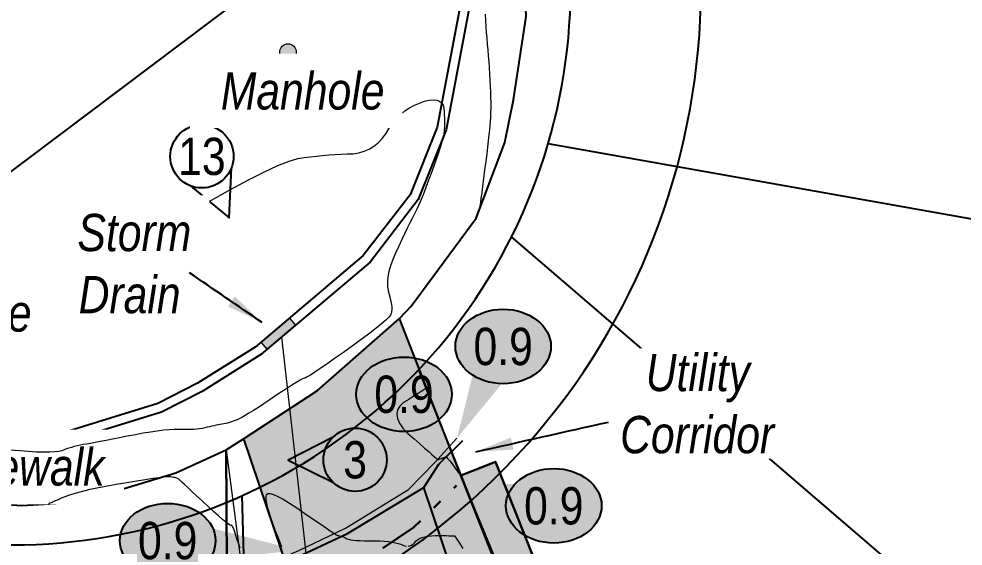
# Model space of a CAD drawing. Extents: x -19176 to -17597, y 5652440 to 5654285.
# Drawn here: x -17854.09 to -17828.74, y 5653184.57 to 5653198.72 of the extents above; entities that cross this region are included whole.
import ezdxf
from ezdxf.enums import TextEntityAlignment as Align

# ---------------------------------------------------------------- set-up
doc = ezdxf.new("R2010")
doc.units = 0
doc.header["$LTSCALE"] = 5
doc.linetypes.add('CENTERLINEX3', pattern=[5, 2.5, -1, 0.5, -1])
for name, color, linetype, lineweight in [('AS-GENERAL', 48, 'Continuous', 18), ('T-ELEVATION', 48, 'Continuous', 18), ('T-TEXT', 48, 'Continuous', 18)]:
    doc.layers.add(name, color=color, linetype=linetype, lineweight=lineweight)
for name, color, linetype in [('AS-POWER-BURIED-ATCO PIPELINES', 241, 'foc-POWER_BURIED'), ('AS-ROADS', 254, 'Continuous'), ('CG-NOTES', 7, 'Continuous'), ('F-RW', 190, 'Continuous'), ('L-TITLEDB', 4, 'Continuous'), ('P-ELEVATION', 7, 'Continuous')]:
    doc.layers.add(name, color=color, linetype=linetype)
for name, color, linetype, lineweight, true_color in [('AS-STORM', 7, 'foc-STORM', 9, 0x29a300), ('AS-STRUCTURE', 7, 'Continuous', 30, 0x595959), ('AS-TELUS-ATCO PIPELINES', 7, 'foc-TEL', 9, 0xff9c38), ('C-TOPO-MINR', 7, 'Continuous', 13, 0xe9d5af), ('EXISTING PIPE IP', 7, 'CENTERLINEX3', 30, 0x3800e0)]:
    doc.layers.add(name, color=color, linetype=linetype, lineweight=lineweight, true_color=true_color)
doc.layers.add('AS-STRUCTURE-H', color=7, linetype='Continuous', true_color=0xa8a8a8)
doc.layers.add('AS-STRUCTURE-T', color=7, linetype='Continuous', true_color=0x454545)
doc.styles.add('1.0', font='ARIALN.TTF', dxfattribs={"height": 1})
doc.styles.add('80', font='ARIALN.TTF', dxfattribs={"height": 10})
doc.styles.add('80L', font='ARIALN.TTF', dxfattribs={"height": 10})
doc.styles.add('foc-LtypeFont', font='ARIALN.TTF', dxfattribs={"height": 7.35})
doc.linetypes.add('foc-POWER_BURIED', pattern='A,10,-1,["P",foc-LtypeFont,S=0.2,R=0,X=-0.425,Y=-0.75],-2', length=13)
doc.linetypes.add('foc-STORM', pattern='A,10,-1,["ST",foc-LtypeFont,S=0.2,R=0,X=-0.5,Y=-0.75],-2.75', length=13.75)
doc.linetypes.add('foc-TEL', pattern='A,2,-1,["T",foc-LtypeFont,S=0.2,R=0,X=-0.425,Y=-0.75],-1.24,8', length=12.24)
doc.linetypes.add('foc-TOPO-flowdirection-NOLINE', pattern='A,0,[">",foc-LtypeFont,S=0.3,R=0,X=0,Y=-0.945],-20,[">",foc-LtypeFont,S=0.3,R=0,X=0,Y=-0.945],0', length=20)
doc.dimstyles.new('Compass 500', dxfattribs={"dimscale": 0.5, "dimtxt": 0.9, "dimasz": 2, "dimexe": 0.2, "dimexo": 0.0625, "dimgap": 0.5, "dimtad": 0, "dimtih": 1, "dimtoh": 1, "dimzin": 0, "dimdsep": 46, "dimtxsty": '1.0', "dimcen": 0.1, "dimse1": 1, "dimse2": 1, "dimclrd": 256, "dimclrt": 256, "dimaunit": 1, "dimadec": 4, "dimazin": 0, "dimtfac": 0.06, "dimtofl": 0, "dimtmove": 0, "dimatfit": 0, "dimfxl": 0.2, "dimtolj": 1, "dimtzin": 0, "dimlwd": -1, "dimarcsym": 0})

# ---------------------------------------------------------------- blocks, each defined once
blk = doc.blocks.new('*U27')
at = {"layer": 'CG-NOTES', "color": 182}
blk.add_lwpolyline([(-6.03, 5.97), (-18, -0.09), (-5.97, -6.03)], dxfattribs=at)
blk.add_circle((0, 0), 8.49, dxfattribs=at)
at = {"color": 182, "style": '80L'}
blk.add_attdef('#', text='', height=10, dxfattribs=at).set_placement((0, 0), align=Align.MIDDLE_CENTER)
blk = doc.blocks.new('*U37')
at = {"layer": 'CG-NOTES', "color": 182}
blk.add_lwpolyline([(-3.06, -7.91), (7.28, -16.46), (7.91, -3.06)], dxfattribs=at)
blk.add_circle((0, 0), 8.49, dxfattribs=at)
at = {"color": 182, "style": '80L'}
blk.add_attdef('#', text='', height=10, dxfattribs=at).set_placement((0, 0), align=Align.MIDDLE_CENTER)
blk = doc.blocks.new('*U76')
at = {"layer": 'P-ELEVATION'}
h = blk.add_hatch(color=111, dxfattribs=at)
h.dxf.hatch_style = 1
edge = h.paths.add_edge_path()
edge.add_ellipse((0, 0), major_axis=(-12.83, 0), ratio=0.779302, start_angle=0, end_angle=360)
at = {"layer": 'P-ELEVATION', "color": 7, "flags": 128}
blk.add_lwpolyline([(0, 0, 12.5, 0, 0), (-12.4, -24.64, 0, 0, 0)], format="xyseb", dxfattribs=at)
at = {"layer": 'P-ELEVATION', "color": 7}
blk.add_ellipse((0, 0), major_axis=(-12.83, 0), ratio=0.779302, dxfattribs=at)
at = {"layer": 'P-ELEVATION', "style": '80'}
blk.add_attdef('ELEVATION', text='', height=10, dxfattribs=at).set_placement((0, 0), align=Align.MIDDLE_CENTER)
blk = doc.blocks.new('*U77')
at = {"layer": 'P-ELEVATION'}
h = blk.add_hatch(color=111, dxfattribs=at)
h.dxf.hatch_style = 1
edge = h.paths.add_edge_path()
edge.add_ellipse((0, 0), major_axis=(-12.83, 0), ratio=0.779302, start_angle=0, end_angle=360)
at = {"layer": 'P-ELEVATION', "color": 7, "flags": 128}
blk.add_lwpolyline([(0, 0, 12.5, 0, 0), (1.21, -25.56, 0, 0, 0)], format="xyseb", dxfattribs=at)
at = {"layer": 'P-ELEVATION', "color": 7}
blk.add_ellipse((0, 0), major_axis=(-12.83, 0), ratio=0.779302, dxfattribs=at)
at = {"layer": 'P-ELEVATION', "style": '80'}
blk.add_attdef('ELEVATION', text='', height=10, dxfattribs=at).set_placement((0, 0), align=Align.MIDDLE_CENTER)
blk = doc.blocks.new('*U78')
at = {"layer": 'P-ELEVATION'}
h = blk.add_hatch(color=111, dxfattribs=at)
h.dxf.hatch_style = 1
edge = h.paths.add_edge_path()
edge.add_ellipse((0, 0), major_axis=(-12.83, 0), ratio=0.779302, start_angle=0, end_angle=360)
at = {"layer": 'P-ELEVATION', "color": 7, "flags": 128}
blk.add_lwpolyline([(0, 0, 12.5, 0, 0), (35.21, -2.63, 0, 0, 0)], format="xyseb", dxfattribs=at)
at = {"layer": 'P-ELEVATION', "color": 7}
blk.add_ellipse((0, 0), major_axis=(-12.83, 0), ratio=0.779302, dxfattribs=at)
at = {"layer": 'P-ELEVATION', "style": '80'}
blk.add_attdef('ELEVATION', text='', height=10, dxfattribs=at).set_placement((0, 0), align=Align.MIDDLE_CENTER)
blk = doc.blocks.new('*U75')
at = {"layer": 'P-ELEVATION'}
h = blk.add_hatch(color=111, dxfattribs=at)
h.dxf.hatch_style = 1
edge = h.paths.add_edge_path()
edge.add_ellipse((0, 0), major_axis=(-12.83, 0), ratio=0.779302, start_angle=0, end_angle=360)
at = {"layer": 'P-ELEVATION', "color": 7, "flags": 128}
blk.add_lwpolyline([(0, 0, 12.5, 0, 0), (-26.09, 5.49, 0, 0, 0)], format="xyseb", dxfattribs=at)
at = {"layer": 'P-ELEVATION', "color": 7}
blk.add_ellipse((0, 0), major_axis=(-12.83, 0), ratio=0.779302, dxfattribs=at)
at = {"layer": 'P-ELEVATION', "style": '80'}
blk.add_attdef('ELEVATION', text='', height=10, dxfattribs=at).set_placement((0, 0), align=Align.MIDDLE_CENTER)

msp = doc.modelspace()

# ---------------------------------------------------------------- hatches: boundary and pattern name
at = {"layer": 'AS-GENERAL'}
h = msp.add_hatch(color=256, dxfattribs=at)
h.dxf.hatch_style = 1
edge = h.paths.add_edge_path()
edge.add_arc((-17846.861, 5653197.83), 0.22, 0, 360)
h = msp.add_hatch(color=256, dxfattribs=at)
h.dxf.hatch_style = 1
h.paths.add_polyline_path([(-17846.819, 5653190.689), (-17846.657, 5653190.498), (-17847.421, 5653189.852), (-17847.582, 5653190.042)])
at = {"layer": 'AS-ROADS'}
h = msp.add_hatch(color=256, dxfattribs=at)
h.dxf.hatch_style = 1
h.paths.add_polyline_path([(-17840.001, 5653181.093), (-17842.223, 5653186.461), (-17843.867, 5653190.672), (-17846.072, 5653188.743), (-17848.06, 5653187.446), (-17846.232, 5653182.05), (-17844.662, 5653175.77), (-17842.4, 5653169.028), (-17840.078, 5653161.789), (-17839.028, 5653157.772), (-17837.646, 5653155.027), (-17834.845, 5653152.543), (-17831.983, 5653151.268), (-17828.673, 5653150.66), (-17821.175, 5653150.398), (-17813.473, 5653150.538), (-17810.145, 5653150.42), (-17811.091, 5653159.359), (-17821.638, 5653158.939), (-17829.943, 5653158.678), (-17830.923, 5653158.858), (-17831.391, 5653159.511), (-17833.314, 5653164.083), (-17834.986, 5653168.263), (-17836.41, 5653171.965)])
at = {"layer": 'AS-STRUCTURE-H'}
h = msp.add_hatch(color=256, dxfattribs=at)
h.dxf.hatch_style = 1
h.paths.add_polyline_path([(-17834.056, 5653168.633), (-17841.293, 5653186.831), (-17842.223, 5653186.461), (-17834.986, 5653168.263)])

# ---------------------------------------------------------------- linework, layer by layer
at = {"layer": 'AS-GENERAL', "linetype": 'ByBlock', "flags": 128}
msp.add_lwpolyline([(-17846.819, 5653190.689), (-17846.657, 5653190.498), (-17847.421, 5653189.852), (-17847.582, 5653190.042), (-17846.819, 5653190.689)], dxfattribs=at)
at = {"layer": 'AS-GENERAL'}
msp.add_circle((-17846.861, 5653197.83), 0.22, dxfattribs=at)
at = {"layer": 'AS-POWER-BURIED-ATCO PIPELINES', "ltscale": 0.1, "flags": 128}
for points in [[(-17850.939, 5653183.006), (-17849.399, 5653183.244), (-17848.217, 5653183.573), (-17846.522, 5653184.311), (-17845.261, 5653184.902), (-17843.217, 5653186.139), (-17842.811, 5653186.762), (-17842.167, 5653187.398)], [(-17842.356, 5653149.3), (-17842.04, 5653153.339), (-17841.73, 5653156.326), (-17841.623, 5653157.269), (-17841.679, 5653160.129), (-17841.923, 5653164.799), (-17842.478, 5653171.47), (-17843.212, 5653177.021), (-17843.006, 5653180.646), (-17842.461, 5653183.908), (-17843.217, 5653186.139)]]:
    msp.add_lwpolyline(points, dxfattribs=at)
at = {"layer": 'AS-ROADS', "flags": 128}
for points in [[(-17862.634, 5653188.504), (-17858.851, 5653186.468), (-17855.881, 5653185.791), (-17854.017, 5653185.659), (-17852.468, 5653185.746), (-17849.87, 5653186.532), (-17848.525, 5653187.15), (-17848.06, 5653187.446), (-17846.072, 5653188.743), (-17843.867, 5653190.672), (-17843.553, 5653191.006), (-17841.811, 5653193.367), (-17841.04, 5653195.396), (-17840.811, 5653196.548), (-17840.469, 5653198.778), (-17840.595, 5653202.042), (-17840.872, 5653203.233)], [(-17842.587, 5653203.084), (-17842.006, 5653198.963), (-17842.614, 5653195.737), (-17843.366, 5653193.867), (-17844.658, 5653192.191), (-17847.593, 5653189.706), (-17849.166, 5653188.721), (-17850.257, 5653188.161), (-17852.69, 5653187.414), (-17855.632, 5653187.404), (-17858.401, 5653188.082), (-17861.932, 5653190.07)], [(-17842.835, 5653203.049), (-17842.26, 5653198.969), (-17842.856, 5653195.807), (-17843.585, 5653193.992), (-17844.84, 5653192.364), (-17847.741, 5653189.908), (-17849.29, 5653188.938), (-17850.352, 5653188.393), (-17852.728, 5653187.664), (-17855.603, 5653187.654), (-17858.309, 5653188.316), (-17861.81, 5653190.288)], [(-17848.06, 5653187.446), (-17846.232, 5653182.05), (-17844.662, 5653175.77), (-17842.4, 5653169.028), (-17840.078, 5653161.789), (-17839.028, 5653157.772), (-17837.646, 5653155.027), (-17834.845, 5653152.543), (-17831.983, 5653151.268), (-17828.673, 5653150.66), (-17821.175, 5653150.398), (-17813.473, 5653150.538), (-17810.145, 5653150.42), (-17811.091, 5653159.359), (-17821.638, 5653158.939), (-17829.943, 5653158.678), (-17830.923, 5653158.858), (-17831.391, 5653159.511), (-17833.314, 5653164.083), (-17834.986, 5653168.263), (-17836.41, 5653171.965), (-17840.001, 5653181.093), (-17842.223, 5653186.461), (-17843.867, 5653190.672)]]:
    msp.add_lwpolyline(points, dxfattribs=at)
at = {"layer": 'AS-STORM', "ltscale": 0.1, "flags": 128}
msp.add_lwpolyline([(-17847.039, 5653190.174), (-17842.334, 5653148.478), (-17801.054, 5653161.664), (-17801.618, 5653168.568)], dxfattribs=at)
at = {"layer": 'AS-STORM', "linetype": 'foc-TOPO-flowdirection-NOLINE', "ltscale": 0.1, "flags": 128}
msp.add_lwpolyline([(-17847.039, 5653190.174), (-17842.334, 5653148.478), (-17801.054, 5653161.664), (-17801.618, 5653168.568)], dxfattribs=at)
at = {"layer": 'AS-STRUCTURE', "flags": 128}
msp.add_lwpolyline([(-17848.525, 5653187.15), (-17848.492, 5653182.497), (-17849.943, 5653177.217), (-17849.309, 5653176.946), (-17849.078, 5653176.007), (-17849.393, 5653174.64), (-17850.104, 5653171.873), (-17848.893, 5653171.376), (-17849.054, 5653170.633), (-17853.547, 5653153.642)], dxfattribs=at)
msp.add_lwpolyline([(-17834.056, 5653168.633), (-17841.293, 5653186.831), (-17842.223, 5653186.461), (-17834.986, 5653168.263)], close=True, dxfattribs=at)
at = {"layer": 'AS-TELUS-ATCO PIPELINES', "ltscale": 0.1, "flags": 128}
msp.add_lwpolyline([(-17850.958, 5653183.119), (-17849.433, 5653183.376), (-17848.336, 5653183.686), (-17846.569, 5653184.451), (-17845.321, 5653185.05), (-17843.627, 5653186.086), (-17842.907, 5653186.818), (-17842.325, 5653187.461)], dxfattribs=at)
at = {"layer": 'C-TOPO-MINR', "flags": 128}
for points in [[(-17841.563, 5653198.84), (-17841.558, 5653198.674), (-17841.549, 5653198.512), (-17841.538, 5653198.354), (-17841.523, 5653198.198), (-17841.51, 5653198.042), (-17841.497, 5653197.884), (-17841.484, 5653197.725), (-17841.472, 5653197.565), (-17841.461, 5653197.403), (-17841.451, 5653197.241), (-17841.442, 5653197.077), (-17841.433, 5653196.912), (-17841.426, 5653196.754), (-17841.421, 5653196.605), (-17841.419, 5653196.462), (-17841.419, 5653196.327), (-17841.422, 5653196.2), (-17841.426, 5653196.08), (-17841.433, 5653195.967), (-17841.442, 5653195.862), (-17841.453, 5653195.741), (-17841.468, 5653195.603), (-17841.485, 5653195.449), (-17841.505, 5653195.279), (-17841.527, 5653195.092), (-17841.553, 5653194.889), (-17841.581, 5653194.67), (-17841.611, 5653194.434), (-17841.638, 5653194.228), (-17841.661, 5653194.051), (-17841.68, 5653193.904), (-17841.696, 5653193.786), (-17841.707, 5653193.697), (-17841.715, 5653193.639), (-17841.719, 5653193.609), (-17841.719, 5653193.609)], [(-17854.179, 5653189.902), (-17854.019, 5653189.982), (-17853.872, 5653190.065), (-17853.738, 5653190.15), (-17853.616, 5653190.237), (-17853.508, 5653190.328), (-17853.413, 5653190.42), (-17853.33, 5653190.516), (-17853.257, 5653190.605), (-17853.192, 5653190.688), (-17853.137, 5653190.766), (-17853.09, 5653190.837), (-17853.052, 5653190.903), (-17853.023, 5653190.962), (-17853.003, 5653191.016), (-17852.992, 5653191.064), (-17852.978, 5653191.111), (-17852.962, 5653191.159), (-17852.945, 5653191.207), (-17852.925, 5653191.254), (-17852.902, 5653191.302), (-17852.878, 5653191.349), (-17852.851, 5653191.397), (-17852.823, 5653191.444), (-17852.711, 5653191.537), (-17852.516, 5653191.675), (-17852.239, 5653191.859), (-17851.879, 5653192.087), (-17851.436, 5653192.361), (-17850.909, 5653192.68), (-17850.301, 5653193.045), (-17849.609, 5653193.455), (-17848.982, 5653193.816), (-17848.421, 5653194.129), (-17847.926, 5653194.394), (-17847.496, 5653194.611), (-17847.131, 5653194.779), (-17846.832, 5653194.899), (-17846.599, 5653194.971), (-17846.431, 5653194.995), (-17846.263, 5653195.016), (-17846.097, 5653195.035), (-17845.931, 5653195.051), (-17845.765, 5653195.065), (-17845.601, 5653195.077), (-17845.437, 5653195.087), (-17845.274, 5653195.094), (-17845.112, 5653195.099), (-17844.959, 5653195.122), (-17844.815, 5653195.163), (-17844.68, 5653195.221), (-17844.555, 5653195.298), (-17844.438, 5653195.392), (-17844.331, 5653195.504), (-17844.232, 5653195.634), (-17844.143, 5653195.783), (-17844.048, 5653195.918), (-17843.945, 5653196.04), (-17843.836, 5653196.15), (-17843.721, 5653196.246), (-17843.598, 5653196.33), (-17843.469, 5653196.401), (-17843.334, 5653196.459), (-17843.192, 5653196.505), (-17843.067, 5653196.532), (-17842.959, 5653196.541), (-17842.868, 5653196.533), (-17842.794, 5653196.507), (-17842.738, 5653196.463), (-17842.698, 5653196.401), (-17842.676, 5653196.321), (-17842.67, 5653196.223), (-17842.666, 5653196.136), (-17842.662, 5653196.059), (-17842.659, 5653195.992), (-17842.657, 5653195.936), (-17842.656, 5653195.89), (-17842.656, 5653195.855), (-17842.656, 5653195.83), (-17842.657, 5653195.815), (-17842.659, 5653195.797), (-17842.661, 5653195.777), (-17842.664, 5653195.753), (-17842.667, 5653195.726), (-17842.671, 5653195.696), (-17842.675, 5653195.663), (-17842.68, 5653195.627), (-17842.685, 5653195.588), (-17842.698, 5653195.529), (-17842.719, 5653195.45), (-17842.749, 5653195.352), (-17842.787, 5653195.235), (-17842.832, 5653195.097), (-17842.886, 5653194.94), (-17842.949, 5653194.763), (-17843.019, 5653194.567), (-17843.085, 5653194.385), (-17843.148, 5653194.219), (-17843.206, 5653194.068), (-17843.261, 5653193.932), (-17843.312, 5653193.811), (-17843.358, 5653193.705), (-17843.401, 5653193.614), (-17843.44, 5653193.538), (-17843.486, 5653193.449), (-17843.537, 5653193.345), (-17843.595, 5653193.228), (-17843.659, 5653193.097), (-17843.729, 5653192.952), (-17843.805, 5653192.793), (-17843.887, 5653192.62), (-17843.976, 5653192.434), (-17844.05, 5653192.258), (-17844.108, 5653192.092), (-17844.151, 5653191.936), (-17844.18, 5653191.792), (-17844.193, 5653191.657), (-17844.191, 5653191.533), (-17844.174, 5653191.419), (-17844.141, 5653191.316), (-17844.115, 5653191.22), (-17844.096, 5653191.133), (-17844.082, 5653191.053), (-17844.075, 5653190.98), (-17844.073, 5653190.916), (-17844.078, 5653190.859), (-17844.09, 5653190.81), (-17844.107, 5653190.769), (-17844.156, 5653190.709), (-17844.236, 5653190.631), (-17844.347, 5653190.533), (-17844.49, 5653190.417), (-17844.664, 5653190.283), (-17844.869, 5653190.129), (-17845.106, 5653189.957), (-17845.373, 5653189.766), (-17845.611, 5653189.598), (-17845.818, 5653189.454), (-17845.995, 5653189.332), (-17846.142, 5653189.234), (-17846.259, 5653189.159), (-17846.345, 5653189.107), (-17846.401, 5653189.079), (-17846.427, 5653189.074), (-17846.473, 5653189.053), (-17846.538, 5653189.019), (-17846.622, 5653188.969), (-17846.727, 5653188.905), (-17846.851, 5653188.826), (-17846.994, 5653188.732), (-17847.157, 5653188.623)], [(-17843.139, 5653188.807), (-17843.139, 5653188.807), (-17843.156, 5653188.797), (-17843.19, 5653188.775), (-17843.242, 5653188.743), (-17843.311, 5653188.699), (-17843.397, 5653188.645), (-17843.5, 5653188.581), (-17843.621, 5653188.505), (-17843.759, 5653188.419), (-17843.858, 5653188.325), (-17843.918, 5653188.222), (-17843.94, 5653188.112), (-17843.924, 5653187.994), (-17843.869, 5653187.868), (-17843.775, 5653187.734), (-17843.643, 5653187.592), (-17843.472, 5653187.442), (-17843.322, 5653187.311), (-17843.193, 5653187.197), (-17843.084, 5653187.102), (-17842.997, 5653187.026), (-17842.93, 5653186.967), (-17842.885, 5653186.927), (-17842.86, 5653186.905), (-17842.856, 5653186.902), (-17842.852, 5653186.899), (-17842.849, 5653186.896), (-17842.845, 5653186.895), (-17842.842, 5653186.893), (-17842.84, 5653186.892), (-17842.837, 5653186.892), (-17842.835, 5653186.892), (-17842.833, 5653186.892), (-17842.829, 5653186.894), (-17842.824, 5653186.895), (-17842.816, 5653186.898), (-17842.806, 5653186.901), (-17842.795, 5653186.904), (-17842.782, 5653186.908), (-17842.766, 5653186.913), (-17842.749, 5653186.918), (-17842.733, 5653186.924), (-17842.717, 5653186.929), (-17842.702, 5653186.934), (-17842.687, 5653186.939), (-17842.674, 5653186.944), (-17842.661, 5653186.949), (-17842.648, 5653186.953), (-17842.637, 5653186.958), (-17842.621, 5653186.954), (-17842.601, 5653186.942), (-17842.577, 5653186.921), (-17842.548, 5653186.891), (-17842.515, 5653186.854), (-17842.479, 5653186.807), (-17842.437, 5653186.752), (-17842.392, 5653186.689), (-17842.352, 5653186.633), (-17842.318, 5653186.585), (-17842.289, 5653186.545), (-17842.266, 5653186.512), (-17842.249, 5653186.488), (-17842.237, 5653186.471), (-17842.23, 5653186.461), (-17842.229, 5653186.46), (-17842.228, 5653186.458), (-17842.227, 5653186.456), (-17842.225, 5653186.455), (-17842.224, 5653186.453), (-17842.223, 5653186.451), (-17842.221, 5653186.449), (-17842.22, 5653186.447), (-17842.218, 5653186.445), (-17842.217, 5653186.443), (-17842.216, 5653186.441), (-17842.215, 5653186.44), (-17842.214, 5653186.439), (-17842.213, 5653186.438), (-17842.213, 5653186.438), (-17842.213, 5653186.437), (-17842.213, 5653186.437)], [(-17847.027, 5653184.541), (-17847.101, 5653184.735), (-17847.186, 5653184.952), (-17847.259, 5653185.149), (-17847.32, 5653185.325), (-17847.369, 5653185.48), (-17847.407, 5653185.615), (-17847.433, 5653185.729), (-17847.447, 5653185.823), (-17847.449, 5653185.896), (-17847.439, 5653185.948), (-17847.403, 5653185.975), (-17847.34, 5653185.976), (-17847.251, 5653185.951), (-17847.135, 5653185.901), (-17846.992, 5653185.824), (-17846.823, 5653185.722), (-17846.627, 5653185.595), (-17846.405, 5653185.441), (-17846.208, 5653185.305), (-17846.036, 5653185.188), (-17845.889, 5653185.089), (-17845.768, 5653185.007), (-17845.673, 5653184.944), (-17845.602, 5653184.899), (-17845.557, 5653184.872), (-17845.538, 5653184.862), (-17845.519, 5653184.855), (-17845.503, 5653184.848), (-17845.487, 5653184.842), (-17845.473, 5653184.838), (-17845.461, 5653184.835), (-17845.45, 5653184.833), (-17845.44, 5653184.833), (-17845.432, 5653184.833), (-17845.421, 5653184.832), (-17845.408, 5653184.828), (-17845.392, 5653184.823), (-17845.374, 5653184.815), (-17845.354, 5653184.806), (-17845.331, 5653184.794), (-17845.306, 5653184.78), (-17845.278, 5653184.764), (-17845.236, 5653184.75), (-17845.179, 5653184.738), (-17845.107, 5653184.728), (-17845.021, 5653184.721), (-17844.921, 5653184.715), (-17844.805, 5653184.711), (-17844.675, 5653184.709), (-17844.531, 5653184.709), (-17844.398, 5653184.705), (-17844.276, 5653184.699), (-17844.165, 5653184.689), (-17844.066, 5653184.676), (-17843.978, 5653184.659), (-17843.901, 5653184.639), (-17843.836, 5653184.616), (-17843.782, 5653184.59), (-17843.73, 5653184.572), (-17843.68, 5653184.564)], [(-17843.633, 5653184.564), (-17843.587, 5653184.573), (-17843.544, 5653184.591), (-17843.503, 5653184.617), (-17843.464, 5653184.653), (-17843.428, 5653184.697), (-17843.382, 5653184.736), (-17843.326, 5653184.769), (-17843.262, 5653184.797), (-17843.188, 5653184.819), (-17843.104, 5653184.835), (-17843.012, 5653184.845), (-17842.91, 5653184.85), (-17842.798, 5653184.85), (-17842.701, 5653184.849), (-17842.616, 5653184.848), (-17842.545, 5653184.847), (-17842.487, 5653184.845), (-17842.443, 5653184.844), (-17842.412, 5653184.842), (-17842.394, 5653184.841), (-17842.39, 5653184.839), (-17842.35, 5653184.783), (-17842.276, 5653184.672), (-17842.167, 5653184.507)]]:
    msp.add_lwpolyline(points, dxfattribs=at)
at = {"layer": 'F-RW'}
msp.add_line((-17863.431, 5653187.748), (-17840.339, 5653205.128), dxfattribs=at)
msp.add_arc((-17854.247, 5653199.576), 18.475, 228.169, 30.3379, dxfattribs=at)
at = {"layer": 'L-TITLEDB', "flags": 128}
for points in [[(-17800.957, 5653188.448), (-17839.876, 5653195.363)], [(-17806.866, 5653163.664), (-17840.859, 5653192.865)], [(-17799.831, 5653172.099), (-17809.682, 5653160.287), (-17831.185, 5653158.903), (-17843.346, 5653189.308)], [(-17846.784, 5653139.351), (-17848.09, 5653185.925)]]:
    msp.add_lwpolyline(points, dxfattribs=at)
at = {"layer": 'L-TITLEDB'}
msp.add_arc((-17854.247, 5653199.576), 14.975, 228.169, 30.3379, dxfattribs=at)
at = {"layer": 'T-ELEVATION', "ltscale": 0.1, "flags": 128}
msp.add_lwpolyline([(-17848.525, 5653187.15), (-17847.832, 5653181.892), (-17847.054, 5653177.307), (-17845.737, 5653171.58), (-17845.87, 5653168.766), (-17847.493, 5653167.034), (-17850.279, 5653165.105)], dxfattribs=at)

# ---------------------------------------------------------------- block references
at = {"xscale": 0.1000155304115623, "yscale": 0.1000155304115623, "zscale": 0.1000155304115623}
for name, p in [('*U76', (-17841.084, 5653189.926)), ('*U77', (-17843.747, 5653188.642)), ('*U75', (-17839.725, 5653185.649))]:
    msp.add_blockref(name, p, dxfattribs=at).add_auto_attribs({'ELEVATION': '0.9'})
at = {"layer": 'CG-NOTES', "xscale": 0.1, "yscale": 0.1, "zscale": 0.1}
for name, p, values in [('*U37', (-17849.173, 5653195.028), {'#': '13'}), ('*U27', (-17845.059, 5653186.885), {'#': '3'})]:
    msp.add_blockref(name, p, dxfattribs=at).add_auto_attribs(values)

# ---------------------------------------------------------------- leaders
at = {"layer": 'T-TEXT', "path_type": 1}
msp.add_leader([(-17841.817, 5653187.099), (-17838.255, 5653187.897)], dimstyle='Compass 500', override={"dimgap": 0.5, "dimtad": 0}, dxfattribs=at)

# ---------------------------------------------------------------- next in the draw order: texts
at = {"layer": 'AS-STRUCTURE-T', "insert": (-17856.417, 5653187.192), "char_height": 1, "attachment_point": 1, "style": '80L', "bg_fill": 2}
msp.add_mtext_dynamic_manual_height_columns('\\pi0.045587;{\\fArial Narrow|b0|i1|c0|p34;Sidewalk}', width=4.65461, gutter_width=50, heights=[0], dxfattribs=at)
at = {"layer": 'T-TEXT', "char_height": 1, "attachment_point": 1, "style": '80L', "bg_fill": 2}
for insert in [(-17848.988, 5653197.285), (-17858.464, 5653191.324)]:
    msp.add_mtext_dynamic_manual_height_columns('\\pi0.005;{\\fArial Narrow|b0|i1|c0|p34; Manhole}', width=4.69417, gutter_width=50, heights=[0], dxfattribs=dict(at, insert=insert))
at = {"layer": 'T-TEXT', "insert": (-17837.81, 5653189.727), "char_height": 1, "attachment_point": 1, "style": '80L', "bg_fill": 3, "box_fill_scale": 1.15, "bg_fill_color": 256, "bg_fill_true_color": 256, "bg_fill_transparency": 0}
msp.add_mtext_dynamic_manual_height_columns('\\pi0.55309;{\\fArial Narrow|b0|i1|c0|p34;Utility\\P\\pi-0.13381;Corridor}', width=3.86471, gutter_width=50, heights=[0], dxfattribs=at)

# ---------------------------------------------------------------- next in the draw order: linework, layer by layer
at = {"layer": 'C-TOPO-MINR', "flags": 128}
for points in [[(-17847.157, 5653188.623), (-17847.34, 5653188.5), (-17847.506, 5653188.389), (-17847.657, 5653188.291), (-17847.791, 5653188.205), (-17847.91, 5653188.131), (-17848.012, 5653188.07), (-17848.099, 5653188.021), (-17848.169, 5653187.984), (-17848.223, 5653187.96), (-17848.277, 5653187.937), (-17848.33, 5653187.917), (-17848.382, 5653187.899), (-17848.434, 5653187.883), (-17848.485, 5653187.869), (-17848.536, 5653187.857), (-17848.586, 5653187.847), (-17848.635, 5653187.839), (-17848.686, 5653187.83), (-17848.739, 5653187.821), (-17848.793, 5653187.81), (-17848.849, 5653187.798), (-17848.907, 5653187.785), (-17848.966, 5653187.771), (-17849.028, 5653187.756), (-17849.09, 5653187.74), (-17849.159, 5653187.727), (-17849.233, 5653187.716), (-17849.313, 5653187.707), (-17849.398, 5653187.701), (-17849.489, 5653187.697), (-17849.586, 5653187.696), (-17849.688, 5653187.697), (-17849.797, 5653187.7), (-17849.919, 5653187.698), (-17850.056, 5653187.689), (-17850.207, 5653187.675), (-17850.373, 5653187.655), (-17850.553, 5653187.629), (-17850.747, 5653187.596), (-17850.956, 5653187.558), (-17851.179, 5653187.514), (-17851.385, 5653187.474), (-17851.574, 5653187.437), (-17851.747, 5653187.404), (-17851.903, 5653187.374), (-17852.042, 5653187.348), (-17852.164, 5653187.325), (-17852.27, 5653187.307), (-17852.359, 5653187.291), (-17852.444, 5653187.275), (-17852.525, 5653187.257), (-17852.602, 5653187.238), (-17852.675, 5653187.218), (-17852.744, 5653187.197), (-17852.81, 5653187.174), (-17852.871, 5653187.15), (-17852.929, 5653187.125), (-17853.013, 5653187.106), (-17853.123, 5653187.093), (-17853.259, 5653187.087), (-17853.421, 5653187.086), (-17853.61, 5653187.092), (-17853.824, 5653187.104), (-17854.065, 5653187.122), (-17854.332, 5653187.146)], [(-17848.145, 5653184.514), (-17848.193, 5653184.647), (-17848.231, 5653184.759), (-17848.261, 5653184.849), (-17848.282, 5653184.918), (-17848.3, 5653184.977), (-17848.317, 5653185.026), (-17848.333, 5653185.065), (-17848.347, 5653185.095), (-17848.359, 5653185.114), (-17848.37, 5653185.125), (-17848.379, 5653185.125), (-17848.386, 5653185.115), (-17848.413, 5653185.126), (-17848.461, 5653185.158), (-17848.529, 5653185.21), (-17848.616, 5653185.283), (-17848.724, 5653185.377), (-17848.852, 5653185.491), (-17849, 5653185.625), (-17849.169, 5653185.781), (-17849.317, 5653185.918), (-17849.445, 5653186.037), (-17849.553, 5653186.137), (-17849.641, 5653186.219), (-17849.71, 5653186.283), (-17849.758, 5653186.328), (-17849.786, 5653186.356), (-17849.794, 5653186.364), (-17849.807, 5653186.373), (-17849.823, 5653186.381), (-17849.844, 5653186.389), (-17849.869, 5653186.397), (-17849.898, 5653186.404), (-17849.931, 5653186.411), (-17849.969, 5653186.417), (-17850.01, 5653186.424), (-17850.084, 5653186.423), (-17850.188, 5653186.415), (-17850.324, 5653186.4), (-17850.492, 5653186.378), (-17850.692, 5653186.349), (-17850.922, 5653186.312), (-17851.185, 5653186.269), (-17851.479, 5653186.219), (-17851.748, 5653186.169), (-17851.993, 5653186.121), (-17852.214, 5653186.073), (-17852.41, 5653186.027), (-17852.581, 5653185.981), (-17852.728, 5653185.936), (-17852.851, 5653185.893), (-17852.949, 5653185.85), (-17853.034, 5653185.813), (-17853.108, 5653185.78), (-17853.169, 5653185.754), (-17853.218, 5653185.732), (-17853.255, 5653185.716), (-17853.279, 5653185.706), (-17853.292, 5653185.7), (-17853.292, 5653185.7)]]:
    msp.add_lwpolyline(points, dxfattribs=at)
at = {"layer": 'EXISTING PIPE IP', "ltscale": 0.1, "flags": 128}
msp.add_lwpolyline([(-17851.331, 5653182.096), (-17849.519, 5653182.374), (-17848.232, 5653182.706), (-17846.141, 5653183.436), (-17844.931, 5653184.1), (-17843.491, 5653185.068), (-17842.335, 5653186.198)], dxfattribs=at)

# ---------------------------------------------------------------- next in the draw order: block references
at = {"xscale": 0.1000155304115623, "yscale": 0.1000155304115623, "zscale": 0.1000155304115623}
msp.add_blockref('*U78', (-17850.091, 5653184.715), dxfattribs=at).add_auto_attribs({'ELEVATION': '0.9'})

# ---------------------------------------------------------------- next in the draw order: texts
at = {"layer": 'T-TEXT', "insert": (-17852.837, 5653193.484), "char_height": 1, "attachment_point": 1, "style": '80L', "bg_fill": 2}
msp.add_mtext_dynamic_manual_height_columns('\\pi0.005;{\\fArial Narrow|b0|i1|c0|p34; Storm\\P\\pi0.35561;Drain}', width=3.36471, gutter_width=50, heights=[0], dxfattribs=at)

# ---------------------------------------------------------------- next in the draw order: leaders
at = {"layer": 'T-TEXT', "path_type": 1}
msp.add_leader([(-17847.556, 5653190.568), (-17849.502, 5653191.902)], dimstyle='Compass 500', override={"dimgap": 0.5, "dimtad": 0}, dxfattribs=at)

doc.saveas('drawing.dxf')
